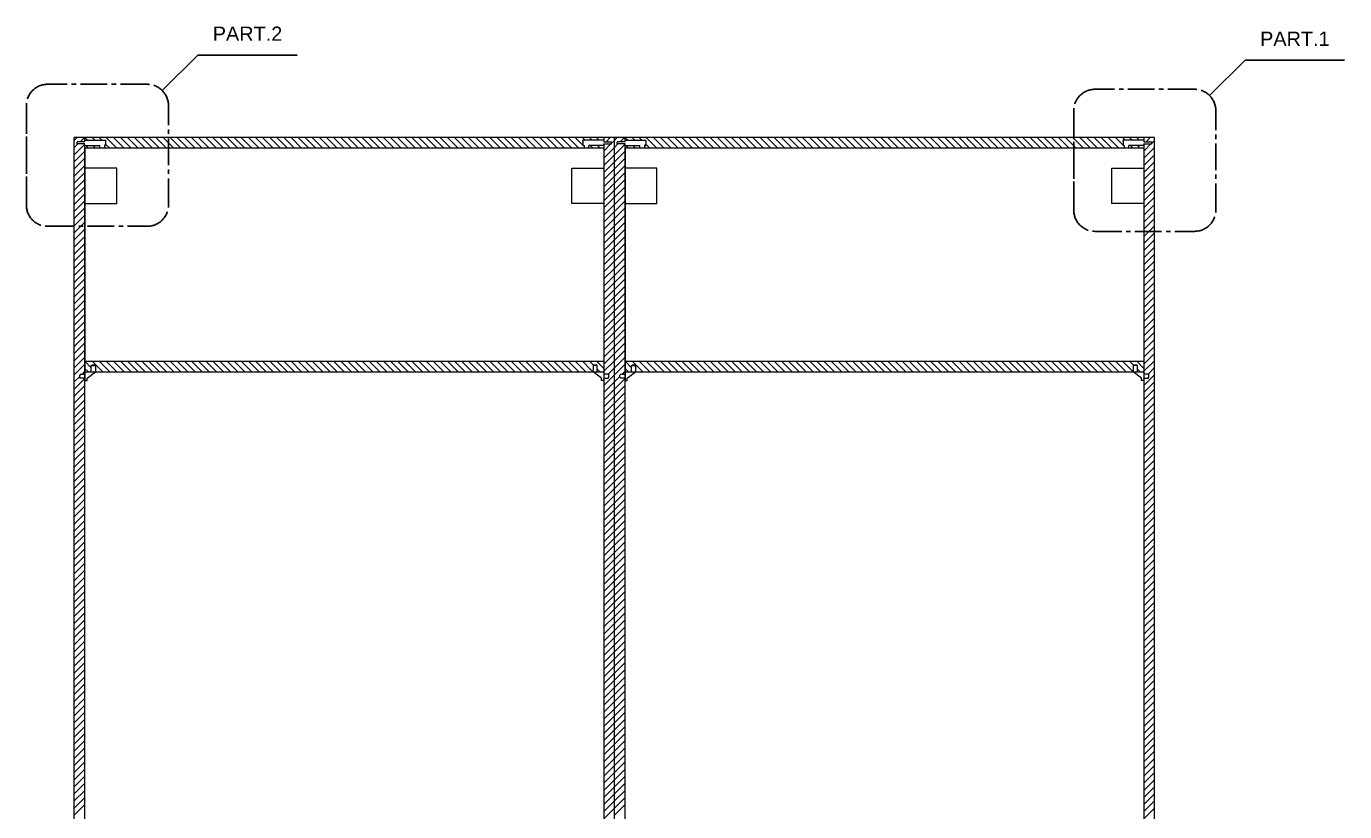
# Model space of a CAD drawing. Header units: millimetres. Extents: x 1628 to 5948, y -265 to 1722.
# Drawn here: x 2145.2 to 2330.7, y 1370.4 to 1481 of the extents above; entities that cross this region are included whole.
import ezdxf
from ezdxf.enums import TextEntityAlignment as Align

# ---------------------------------------------------------------- set-up
doc = ezdxf.new("R2010")
doc.units = ezdxf.units.MM
doc.linetypes.add('CENTER2', pattern=[1.125, 0.75, -0.125, 0.125, -0.125])
doc.layers.get('0').update_dxf_attribs({"color": 8})
doc.layers.add('A-SECT A-MCUT', color=7, linetype='Continuous', lineweight=35)
doc.layers.add('Campiture', color=1, linetype='Continuous')
doc.layers.add('Incastri', color=4, linetype='Continuous')
doc.styles.add('ARIAL', font='Arial.ttf')

msp = doc.modelspace()

# ---------------------------------------------------------------- linework, layer by layer
for p, q in [((2151.98, 1264.12), (2151.98, 1465.32)), ((2227.98, 1465.32), (2151.98, 1465.32)), ((2153.48, 1464.73), (2153.48, 1465.32)), ((2153.48, 1416.89), (2153.48, 1464.41)), ((2153.48, 1463.82), (2153.48, 1433.82)), ((2226.48, 1463.82), (2153.48, 1463.82)), ((2224.38, 1463.84), (2224.38, 1463.82)), ((2226.48, 1465.32), (2226.48, 1464.73)), ((2226.48, 1465.32), (2226.48, 1464.94)), ((2226.48, 1464.41), (2226.48, 1293.61)), ((2303.98, 1465.32), (2227.98, 1465.32)), ((2227.98, 1270.12), (2227.98, 1465.32)), ((2229.48, 1464.73), (2229.48, 1465.32)), ((2229.48, 1416.89), (2229.48, 1464.41)), ((2302.48, 1463.82), (2229.48, 1463.82)), ((2229.48, 1463.82), (2229.48, 1433.82)), ((2300.38, 1463.84), (2300.38, 1463.82)), ((2302.48, 1465.32), (2302.48, 1464.73)), ((2302.48, 1465.32), (2302.48, 1464.94)), ((2302.48, 1464.41), (2302.48, 1294.01)), ((2302.48, 1463.82), (2302.48, 1461.02)), ((2303.98, 1270.12), (2303.98, 1465.32)), ((2303.98, 1270.12), (2303.98, 1465.32)), ((2153.48, 1433.82), (2153.48, 1432.32)), ((2153.48, 1433.82), (2226.48, 1433.82)), ((2153.48, 1432.32), (2153.48, 1431.12)), ((2153.48, 1432.32), (2226.48, 1432.32)), ((2226.48, 1432.32), (2226.48, 1431.12)), ((2229.48, 1433.82), (2229.48, 1432.32)), ((2229.48, 1433.82), (2302.48, 1433.82)), ((2229.48, 1432.32), (2229.48, 1431.12)), ((2229.48, 1432.32), (2302.48, 1432.32)), ((2302.48, 1432.32), (2302.48, 1431.12)), ((2153.48, 1415.39), (2153.48, 1416.89)), ((2153.48, 1368.47), (2153.48, 1415.39)), ((2229.48, 1415.39), (2229.48, 1416.89)), ((2229.48, 1368.47), (2229.48, 1415.39))]:
    msp.add_line(p, q)
at = {"color": 175, "linetype": 'Continuous'}
for p, q in [((2156.22, 1464.14), (2156.28, 1464.2)), ((2226.48, 1464.4), (2226.49, 1464.41)), ((2302.48, 1464.4), (2302.49, 1464.41)), ((2224.98, 1432.32), (2224.6, 1432.7)), ((2226.4, 1432.32), (2226.48, 1432.4)), ((2300.98, 1432.32), (2300.6, 1432.7)), ((2302.4, 1432.32), (2302.48, 1432.4)), ((2226.48, 1431.4), (2226.5, 1431.42)), ((2302.48, 1431.4), (2302.5, 1431.42))]:
    msp.add_line(p, q, dxfattribs=at)
at = {"layer": 'A-SECT A-MCUT'}
for p, q in [((2169.36, 1476.94), (2164.36, 1471.94)), ((2169.36, 1476.94), (2183.36, 1476.94)), ((2316.74, 1476.23), (2311.74, 1471.23)), ((2316.74, 1476.23), (2330.74, 1476.23))]:
    msp.add_line(p, q, dxfattribs=at)
at = {"layer": 'A-SECT A-MCUT', "linetype": 'CENTER2', "ltscale": 5}
for points in [[(2145.24, 1455.82, 0.414214), (2148.24, 1452.82), (2162.24, 1452.82, 0.414214), (2165.24, 1455.82), (2165.24, 1469.82, 0.414214), (2162.24, 1472.82), (2148.24, 1472.82, 0.414214), (2145.24, 1469.82), (2145.24, 1455.82), (2145.24, 1469.82)], [(2292.62, 1455.11, 0.414214), (2295.62, 1452.11), (2309.62, 1452.11, 0.414214), (2312.62, 1455.11), (2312.62, 1469.11, 0.414214), (2309.62, 1472.11), (2295.62, 1472.11, 0.414214), (2292.62, 1469.11), (2292.62, 1455.11), (2292.62, 1469.11)]]:
    msp.add_lwpolyline(points, format="xyb", dxfattribs=at)
at = {"layer": 'Campiture', "linetype": 'Continuous'}
for p, q in [((2151.98, 1464.9), (2152.4, 1465.32)), ((2151.98, 1463.9), (2152.49, 1464.41)), ((2151.98, 1462.9), (2153.48, 1464.4)), ((2152.81, 1464.73), (2153.4, 1465.32)), ((2153.86, 1464.94), (2153.48, 1465.32)), ((2153.98, 1463.82), (2153.6, 1464.2)), ((2154.86, 1464.94), (2154.48, 1465.32)), ((2154.98, 1463.82), (2154.6, 1464.2)), ((2155.86, 1464.94), (2155.48, 1465.32)), ((2156.98, 1463.82), (2156.4, 1464.4)), ((2157.98, 1463.82), (2156.48, 1465.32)), ((2158.98, 1463.82), (2157.48, 1465.32)), ((2159.98, 1463.82), (2158.48, 1465.32)), ((2160.98, 1463.82), (2159.48, 1465.32)), ((2161.98, 1463.82), (2160.48, 1465.32)), ((2162.98, 1463.82), (2161.48, 1465.32)), ((2163.98, 1463.82), (2162.48, 1465.32)), ((2164.98, 1463.82), (2163.48, 1465.32)), ((2165.98, 1463.82), (2164.48, 1465.32)), ((2166.98, 1463.82), (2165.48, 1465.32)), ((2167.98, 1463.82), (2166.48, 1465.32)), ((2168.98, 1463.82), (2167.48, 1465.32)), ((2169.98, 1463.82), (2168.48, 1465.32)), ((2170.98, 1463.82), (2169.48, 1465.32)), ((2171.98, 1463.82), (2170.48, 1465.32)), ((2172.98, 1463.82), (2171.48, 1465.32)), ((2173.98, 1463.82), (2172.48, 1465.32)), ((2174.98, 1463.82), (2173.48, 1465.32)), ((2175.98, 1463.82), (2174.48, 1465.32)), ((2176.98, 1463.82), (2175.48, 1465.32)), ((2177.98, 1463.82), (2176.48, 1465.32)), ((2178.98, 1463.82), (2177.48, 1465.32)), ((2179.98, 1463.82), (2178.48, 1465.32)), ((2180.98, 1463.82), (2179.48, 1465.32)), ((2181.98, 1463.82), (2180.48, 1465.32)), ((2182.98, 1463.82), (2181.48, 1465.32)), ((2183.98, 1463.82), (2182.48, 1465.32)), ((2184.98, 1463.82), (2183.48, 1465.32)), ((2185.98, 1463.82), (2184.48, 1465.32)), ((2186.98, 1463.82), (2185.48, 1465.32)), ((2187.98, 1463.82), (2186.48, 1465.32)), ((2188.98, 1463.82), (2187.48, 1465.32)), ((2189.98, 1463.82), (2188.48, 1465.32)), ((2190.98, 1463.82), (2189.48, 1465.32)), ((2191.98, 1463.82), (2190.48, 1465.32)), ((2192.98, 1463.82), (2191.48, 1465.32)), ((2193.98, 1463.82), (2192.48, 1465.32)), ((2194.98, 1463.82), (2193.48, 1465.32)), ((2195.98, 1463.82), (2194.48, 1465.32)), ((2196.98, 1463.82), (2195.48, 1465.32)), ((2197.98, 1463.82), (2196.48, 1465.32)), ((2198.98, 1463.82), (2197.48, 1465.32)), ((2199.98, 1463.82), (2198.48, 1465.32)), ((2200.98, 1463.82), (2199.48, 1465.32)), ((2201.98, 1463.82), (2200.48, 1465.32)), ((2202.98, 1463.82), (2201.48, 1465.32)), ((2203.98, 1463.82), (2202.48, 1465.32)), ((2204.98, 1463.82), (2203.48, 1465.32)), ((2205.98, 1463.82), (2204.48, 1465.32)), ((2206.98, 1463.82), (2205.48, 1465.32)), ((2207.98, 1463.82), (2206.48, 1465.32)), ((2208.98, 1463.82), (2207.48, 1465.32)), ((2209.98, 1463.82), (2208.48, 1465.32)), ((2210.98, 1463.82), (2209.48, 1465.32)), ((2211.98, 1463.82), (2210.48, 1465.32)), ((2212.98, 1463.82), (2211.48, 1465.32)), ((2213.98, 1463.82), (2212.48, 1465.32)), ((2214.98, 1463.82), (2213.48, 1465.32)), ((2215.98, 1463.82), (2214.48, 1465.32)), ((2216.98, 1463.82), (2215.48, 1465.32)), ((2217.98, 1463.82), (2216.48, 1465.32)), ((2218.98, 1463.82), (2217.48, 1465.32)), ((2219.98, 1463.82), (2218.48, 1465.32)), ((2220.98, 1463.82), (2219.48, 1465.32)), ((2221.98, 1463.82), (2220.48, 1465.32)), ((2222.98, 1463.82), (2221.48, 1465.32)), ((2223.56, 1464.24), (2222.48, 1465.32)), ((2223.86, 1464.94), (2223.48, 1465.32)), ((2224.86, 1464.94), (2224.48, 1465.32)), ((2224.98, 1463.82), (2224.6, 1464.2)), ((2225.86, 1464.94), (2225.48, 1465.32)), ((2225.98, 1463.82), (2225.6, 1464.2)), ((2226.48, 1463.4), (2227.49, 1464.41)), ((2226.48, 1462.4), (2227.98, 1463.9)), ((2226.81, 1464.73), (2227.4, 1465.32)), ((2227.6, 1464.51), (2227.98, 1464.9)), ((2227.98, 1464.9), (2228.4, 1465.32)), ((2227.98, 1463.9), (2228.49, 1464.41)), ((2227.98, 1462.9), (2229.48, 1464.4)), ((2228.81, 1464.73), (2229.4, 1465.32)), ((2229.86, 1464.94), (2229.48, 1465.32)), ((2229.98, 1463.82), (2229.6, 1464.2)), ((2230.86, 1464.94), (2230.48, 1465.32)), ((2230.98, 1463.82), (2230.6, 1464.2)), ((2231.86, 1464.94), (2231.48, 1465.32)), ((2232.98, 1463.82), (2232.4, 1464.4)), ((2233.98, 1463.82), (2232.48, 1465.32)), ((2234.98, 1463.82), (2233.48, 1465.32)), ((2235.98, 1463.82), (2234.48, 1465.32)), ((2236.98, 1463.82), (2235.48, 1465.32)), ((2237.98, 1463.82), (2236.48, 1465.32)), ((2238.98, 1463.82), (2237.48, 1465.32)), ((2239.98, 1463.82), (2238.48, 1465.32)), ((2240.98, 1463.82), (2239.48, 1465.32)), ((2241.98, 1463.82), (2240.48, 1465.32)), ((2242.98, 1463.82), (2241.48, 1465.32)), ((2243.98, 1463.82), (2242.48, 1465.32)), ((2244.98, 1463.82), (2243.48, 1465.32)), ((2245.98, 1463.82), (2244.48, 1465.32)), ((2246.98, 1463.82), (2245.48, 1465.32)), ((2247.98, 1463.82), (2246.48, 1465.32)), ((2248.98, 1463.82), (2247.48, 1465.32)), ((2249.98, 1463.82), (2248.48, 1465.32)), ((2250.98, 1463.82), (2249.48, 1465.32)), ((2251.98, 1463.82), (2250.48, 1465.32)), ((2252.98, 1463.82), (2251.48, 1465.32)), ((2253.98, 1463.82), (2252.48, 1465.32)), ((2254.98, 1463.82), (2253.48, 1465.32)), ((2255.98, 1463.82), (2254.48, 1465.32)), ((2256.98, 1463.82), (2255.48, 1465.32)), ((2257.98, 1463.82), (2256.48, 1465.32)), ((2258.98, 1463.82), (2257.48, 1465.32)), ((2259.98, 1463.82), (2258.48, 1465.32)), ((2260.98, 1463.82), (2259.48, 1465.32)), ((2261.98, 1463.82), (2260.48, 1465.32)), ((2262.98, 1463.82), (2261.48, 1465.32)), ((2263.98, 1463.82), (2262.48, 1465.32)), ((2264.98, 1463.82), (2263.48, 1465.32)), ((2265.98, 1463.82), (2264.48, 1465.32)), ((2266.98, 1463.82), (2265.48, 1465.32)), ((2267.98, 1463.82), (2266.48, 1465.32)), ((2268.98, 1463.82), (2267.48, 1465.32)), ((2269.98, 1463.82), (2268.48, 1465.32)), ((2270.98, 1463.82), (2269.48, 1465.32)), ((2271.98, 1463.82), (2270.48, 1465.32)), ((2272.98, 1463.82), (2271.48, 1465.32)), ((2273.98, 1463.82), (2272.48, 1465.32)), ((2274.98, 1463.82), (2273.48, 1465.32)), ((2275.98, 1463.82), (2274.48, 1465.32)), ((2276.98, 1463.82), (2275.48, 1465.32)), ((2277.98, 1463.82), (2276.48, 1465.32)), ((2278.98, 1463.82), (2277.48, 1465.32)), ((2279.98, 1463.82), (2278.48, 1465.32)), ((2280.98, 1463.82), (2279.48, 1465.32)), ((2281.98, 1463.82), (2280.48, 1465.32)), ((2282.98, 1463.82), (2281.48, 1465.32)), ((2283.98, 1463.82), (2282.48, 1465.32)), ((2284.98, 1463.82), (2283.48, 1465.32)), ((2285.98, 1463.82), (2284.48, 1465.32)), ((2286.98, 1463.82), (2285.48, 1465.32)), ((2287.98, 1463.82), (2286.48, 1465.32)), ((2288.98, 1463.82), (2287.48, 1465.32)), ((2289.98, 1463.82), (2288.48, 1465.32)), ((2290.98, 1463.82), (2289.48, 1465.32)), ((2291.98, 1463.82), (2290.48, 1465.32)), ((2292.98, 1463.82), (2291.48, 1465.32)), ((2293.98, 1463.82), (2292.48, 1465.32)), ((2294.98, 1463.82), (2293.48, 1465.32)), ((2295.98, 1463.82), (2294.48, 1465.32)), ((2296.98, 1463.82), (2295.48, 1465.32)), ((2297.98, 1463.82), (2296.48, 1465.32)), ((2298.98, 1463.82), (2297.48, 1465.32)), ((2299.56, 1464.24), (2298.48, 1465.32)), ((2299.86, 1464.94), (2299.48, 1465.32)), ((2300.86, 1464.94), (2300.48, 1465.32)), ((2300.98, 1463.82), (2300.6, 1464.2)), ((2301.86, 1464.94), (2301.48, 1465.32)), ((2301.98, 1463.82), (2301.6, 1464.2)), ((2302.48, 1463.4), (2303.49, 1464.41)), ((2302.48, 1462.4), (2303.98, 1463.9)), ((2302.81, 1464.73), (2303.4, 1465.32)), ((2303.6, 1464.51), (2303.98, 1464.9)), ((2151.98, 1461.9), (2153.48, 1463.4)), ((2151.98, 1460.9), (2153.48, 1462.4)), ((2226.48, 1461.4), (2227.98, 1462.9)), ((2226.48, 1460.4), (2227.98, 1461.9)), ((2227.98, 1461.9), (2229.48, 1463.4)), ((2227.98, 1460.9), (2229.48, 1462.4)), ((2302.48, 1461.4), (2303.98, 1462.9)), ((2302.48, 1460.4), (2303.98, 1461.9)), ((2151.98, 1459.9), (2153.48, 1461.4)), ((2151.98, 1458.9), (2153.48, 1460.4)), ((2226.48, 1459.4), (2227.98, 1460.9)), ((2227.98, 1459.9), (2229.48, 1461.4)), ((2227.98, 1458.9), (2229.48, 1460.4)), ((2302.48, 1459.4), (2303.98, 1460.9)), ((2151.98, 1457.9), (2153.48, 1459.4)), ((2151.98, 1456.9), (2153.48, 1458.4)), ((2226.48, 1458.4), (2227.98, 1459.9)), ((2226.48, 1457.4), (2227.98, 1458.9)), ((2227.98, 1457.9), (2229.48, 1459.4)), ((2227.98, 1456.9), (2229.48, 1458.4)), ((2302.48, 1458.4), (2303.98, 1459.9)), ((2302.48, 1457.4), (2303.98, 1458.9)), ((2151.98, 1455.9), (2153.48, 1457.4)), ((2151.98, 1454.9), (2153.48, 1456.4)), ((2226.48, 1456.4), (2227.98, 1457.9)), ((2226.48, 1455.4), (2227.98, 1456.9)), ((2227.98, 1455.9), (2229.48, 1457.4)), ((2227.98, 1454.9), (2229.48, 1456.4)), ((2302.48, 1456.4), (2303.98, 1457.9)), ((2302.48, 1455.4), (2303.98, 1456.9)), ((2151.98, 1453.9), (2153.48, 1455.4)), ((2151.98, 1452.9), (2153.48, 1454.4)), ((2226.48, 1454.4), (2227.98, 1455.9)), ((2226.48, 1453.4), (2227.98, 1454.9)), ((2227.98, 1453.9), (2229.48, 1455.4)), ((2227.98, 1452.9), (2229.48, 1454.4)), ((2302.48, 1454.4), (2303.98, 1455.9)), ((2302.48, 1453.4), (2303.98, 1454.9)), ((2151.98, 1451.9), (2153.48, 1453.4)), ((2226.48, 1452.4), (2227.98, 1453.9)), ((2226.48, 1451.4), (2227.98, 1452.9)), ((2227.98, 1451.9), (2229.48, 1453.4)), ((2302.48, 1452.4), (2303.98, 1453.9)), ((2302.48, 1451.4), (2303.98, 1452.9)), ((2151.98, 1450.9), (2153.48, 1452.4)), ((2151.98, 1449.9), (2153.48, 1451.4)), ((2226.48, 1450.4), (2227.98, 1451.9)), ((2226.48, 1449.4), (2227.98, 1450.9)), ((2227.98, 1450.9), (2229.48, 1452.4)), ((2227.98, 1449.9), (2229.48, 1451.4)), ((2302.48, 1450.4), (2303.98, 1451.9)), ((2302.48, 1449.4), (2303.98, 1450.9)), ((2151.98, 1448.9), (2153.48, 1450.4)), ((2151.98, 1447.9), (2153.48, 1449.4)), ((2226.48, 1448.4), (2227.98, 1449.9)), ((2226.48, 1447.4), (2227.98, 1448.9)), ((2227.98, 1448.9), (2229.48, 1450.4)), ((2227.98, 1447.9), (2229.48, 1449.4)), ((2302.48, 1448.4), (2303.98, 1449.9)), ((2302.48, 1447.4), (2303.98, 1448.9)), ((2151.98, 1446.9), (2153.48, 1448.4)), ((2151.98, 1445.9), (2153.48, 1447.4)), ((2226.48, 1446.4), (2227.98, 1447.9)), ((2227.98, 1446.9), (2229.48, 1448.4)), ((2227.98, 1445.9), (2229.48, 1447.4)), ((2302.48, 1446.4), (2303.98, 1447.9)), ((2151.98, 1444.9), (2153.48, 1446.4)), ((2151.98, 1443.9), (2153.48, 1445.4)), ((2226.48, 1445.4), (2227.98, 1446.9)), ((2226.48, 1444.4), (2227.98, 1445.9)), ((2227.98, 1444.9), (2229.48, 1446.4)), ((2227.98, 1443.9), (2229.48, 1445.4)), ((2302.48, 1445.4), (2303.98, 1446.9)), ((2302.48, 1444.4), (2303.98, 1445.9)), ((2151.98, 1442.9), (2153.48, 1444.4)), ((2151.98, 1441.9), (2153.48, 1443.4)), ((2226.48, 1443.4), (2227.98, 1444.9)), ((2226.48, 1442.4), (2227.98, 1443.9)), ((2227.98, 1442.9), (2229.48, 1444.4)), ((2227.98, 1441.9), (2229.48, 1443.4)), ((2302.48, 1443.4), (2303.98, 1444.9)), ((2302.48, 1442.4), (2303.98, 1443.9)), ((2151.98, 1440.9), (2153.48, 1442.4)), ((2151.98, 1439.9), (2153.48, 1441.4)), ((2226.48, 1441.4), (2227.98, 1442.9)), ((2226.48, 1440.4), (2227.98, 1441.9)), ((2227.98, 1440.9), (2229.48, 1442.4)), ((2227.98, 1439.9), (2229.48, 1441.4)), ((2302.48, 1441.4), (2303.98, 1442.9)), ((2302.48, 1440.4), (2303.98, 1441.9)), ((2151.98, 1438.9), (2153.48, 1440.4)), ((2226.48, 1439.4), (2227.98, 1440.9)), ((2226.48, 1438.4), (2227.98, 1439.9)), ((2227.98, 1438.9), (2229.48, 1440.4)), ((2302.48, 1439.4), (2303.98, 1440.9)), ((2302.48, 1438.4), (2303.98, 1439.9)), ((2151.98, 1437.9), (2153.48, 1439.4)), ((2151.98, 1436.9), (2153.48, 1438.4)), ((2226.48, 1437.4), (2227.98, 1438.9)), ((2226.48, 1436.4), (2227.98, 1437.9)), ((2227.98, 1437.9), (2229.48, 1439.4)), ((2227.98, 1436.9), (2229.48, 1438.4)), ((2302.48, 1437.4), (2303.98, 1438.9)), ((2302.48, 1436.4), (2303.98, 1437.9)), ((2151.98, 1435.9), (2153.48, 1437.4)), ((2151.98, 1434.9), (2153.48, 1436.4)), ((2226.48, 1435.4), (2227.98, 1436.9)), ((2226.48, 1434.4), (2227.98, 1435.9)), ((2227.98, 1435.9), (2229.48, 1437.4)), ((2227.98, 1434.9), (2229.48, 1436.4)), ((2302.48, 1435.4), (2303.98, 1436.9)), ((2302.48, 1434.4), (2303.98, 1435.9)), ((2151.98, 1433.9), (2153.48, 1435.4)), ((2151.98, 1432.9), (2153.48, 1434.4)), ((2226.48, 1433.4), (2227.98, 1434.9)), ((2227.98, 1433.9), (2229.48, 1435.4)), ((2227.98, 1432.9), (2229.48, 1434.4)), ((2302.48, 1433.4), (2303.98, 1434.9)), ((2151.98, 1431.9), (2153.48, 1433.4)), ((2153.1, 1432.02), (2153.48, 1432.4)), ((2154.38, 1432.88), (2153.48, 1433.82)), ((2153.98, 1432.32), (2153.48, 1432.82)), ((2155.98, 1432.32), (2154.48, 1433.82)), ((2156.32, 1432.98), (2155.48, 1433.82)), ((2156.98, 1432.32), (2156.32, 1432.98)), ((2157.98, 1432.32), (2156.48, 1433.82)), ((2158.98, 1432.32), (2157.48, 1433.82)), ((2159.98, 1432.32), (2158.48, 1433.82)), ((2160.98, 1432.32), (2159.48, 1433.82)), ((2161.98, 1432.32), (2160.48, 1433.82)), ((2162.98, 1432.32), (2161.48, 1433.82)), ((2163.98, 1432.32), (2162.48, 1433.82)), ((2164.98, 1432.32), (2163.48, 1433.82)), ((2165.98, 1432.32), (2164.48, 1433.82)), ((2166.98, 1432.32), (2165.48, 1433.82)), ((2167.98, 1432.32), (2166.48, 1433.82)), ((2168.98, 1432.32), (2167.48, 1433.82)), ((2169.98, 1432.32), (2168.48, 1433.82)), ((2170.98, 1432.32), (2169.48, 1433.82)), ((2171.98, 1432.32), (2170.48, 1433.82)), ((2172.98, 1432.32), (2171.48, 1433.82)), ((2173.98, 1432.32), (2172.48, 1433.82)), ((2174.98, 1432.32), (2173.48, 1433.82)), ((2175.98, 1432.32), (2174.48, 1433.82)), ((2176.98, 1432.32), (2175.48, 1433.82)), ((2177.98, 1432.32), (2176.48, 1433.82)), ((2178.98, 1432.32), (2177.48, 1433.82)), ((2179.98, 1432.32), (2178.48, 1433.82)), ((2180.98, 1432.32), (2179.48, 1433.82)), ((2181.98, 1432.32), (2180.48, 1433.82)), ((2182.98, 1432.32), (2181.48, 1433.82)), ((2183.98, 1432.32), (2182.48, 1433.82)), ((2184.98, 1432.32), (2183.48, 1433.82)), ((2185.98, 1432.32), (2184.48, 1433.82)), ((2186.98, 1432.32), (2185.48, 1433.82)), ((2187.98, 1432.32), (2186.48, 1433.82)), ((2188.98, 1432.32), (2187.48, 1433.82)), ((2189.98, 1432.32), (2188.48, 1433.82)), ((2190.98, 1432.32), (2189.48, 1433.82)), ((2191.98, 1432.32), (2190.48, 1433.82)), ((2192.98, 1432.32), (2191.48, 1433.82)), ((2193.98, 1432.32), (2192.48, 1433.82)), ((2194.98, 1432.32), (2193.48, 1433.82)), ((2195.98, 1432.32), (2194.48, 1433.82)), ((2196.98, 1432.32), (2195.48, 1433.82)), ((2197.98, 1432.32), (2196.48, 1433.82)), ((2198.98, 1432.32), (2197.48, 1433.82)), ((2199.98, 1432.32), (2198.48, 1433.82)), ((2200.98, 1432.32), (2199.48, 1433.82)), ((2201.98, 1432.32), (2200.48, 1433.82)), ((2202.98, 1432.32), (2201.48, 1433.82)), ((2203.98, 1432.32), (2202.48, 1433.82)), ((2204.98, 1432.32), (2203.48, 1433.82)), ((2205.98, 1432.32), (2204.48, 1433.82)), ((2206.98, 1432.32), (2205.48, 1433.82)), ((2207.98, 1432.32), (2206.48, 1433.82)), ((2208.98, 1432.32), (2207.48, 1433.82)), ((2209.98, 1432.32), (2208.48, 1433.82)), ((2210.98, 1432.32), (2209.48, 1433.82)), ((2211.98, 1432.32), (2210.48, 1433.82)), ((2212.98, 1432.32), (2211.48, 1433.82)), ((2213.98, 1432.32), (2212.48, 1433.82)), ((2214.98, 1432.32), (2213.48, 1433.82)), ((2215.98, 1432.32), (2214.48, 1433.82)), ((2216.98, 1432.32), (2215.48, 1433.82)), ((2217.98, 1432.32), (2216.48, 1433.82)), ((2218.98, 1432.32), (2217.48, 1433.82)), ((2219.98, 1432.32), (2218.48, 1433.82)), ((2220.98, 1432.32), (2219.48, 1433.82)), ((2221.98, 1432.32), (2220.48, 1433.82)), ((2222.98, 1432.32), (2221.48, 1433.82)), ((2223.98, 1432.32), (2222.48, 1433.82)), ((2224.6, 1432.7), (2223.48, 1433.82)), ((2225.04, 1433.26), (2224.48, 1433.82)), ((2226.48, 1432.82), (2225.48, 1433.82)), ((2225.98, 1432.32), (2225.58, 1432.72)), ((2226.48, 1432.4), (2227.98, 1433.9)), ((2227.1, 1432.02), (2227.98, 1432.9)), ((2227.98, 1431.9), (2229.48, 1433.4)), ((2229.1, 1432.02), (2229.48, 1432.4)), ((2230.38, 1432.88), (2229.48, 1433.82)), ((2229.98, 1432.32), (2229.48, 1432.82)), ((2231.98, 1432.32), (2230.48, 1433.82)), ((2232.32, 1432.98), (2231.48, 1433.82)), ((2232.98, 1432.32), (2232.32, 1432.98)), ((2233.98, 1432.32), (2232.48, 1433.82)), ((2234.98, 1432.32), (2233.48, 1433.82)), ((2235.98, 1432.32), (2234.48, 1433.82)), ((2236.98, 1432.32), (2235.48, 1433.82)), ((2237.98, 1432.32), (2236.48, 1433.82)), ((2238.98, 1432.32), (2237.48, 1433.82)), ((2239.98, 1432.32), (2238.48, 1433.82)), ((2240.98, 1432.32), (2239.48, 1433.82)), ((2241.98, 1432.32), (2240.48, 1433.82)), ((2242.98, 1432.32), (2241.48, 1433.82)), ((2243.98, 1432.32), (2242.48, 1433.82)), ((2244.98, 1432.32), (2243.48, 1433.82)), ((2245.98, 1432.32), (2244.48, 1433.82)), ((2246.98, 1432.32), (2245.48, 1433.82)), ((2247.98, 1432.32), (2246.48, 1433.82)), ((2248.98, 1432.32), (2247.48, 1433.82)), ((2249.98, 1432.32), (2248.48, 1433.82)), ((2250.98, 1432.32), (2249.48, 1433.82)), ((2251.98, 1432.32), (2250.48, 1433.82)), ((2252.98, 1432.32), (2251.48, 1433.82)), ((2253.98, 1432.32), (2252.48, 1433.82)), ((2254.98, 1432.32), (2253.48, 1433.82)), ((2255.98, 1432.32), (2254.48, 1433.82)), ((2256.98, 1432.32), (2255.48, 1433.82)), ((2257.98, 1432.32), (2256.48, 1433.82)), ((2258.98, 1432.32), (2257.48, 1433.82)), ((2259.98, 1432.32), (2258.48, 1433.82)), ((2260.98, 1432.32), (2259.48, 1433.82)), ((2261.98, 1432.32), (2260.48, 1433.82)), ((2262.98, 1432.32), (2261.48, 1433.82)), ((2263.98, 1432.32), (2262.48, 1433.82)), ((2264.98, 1432.32), (2263.48, 1433.82)), ((2265.98, 1432.32), (2264.48, 1433.82)), ((2266.98, 1432.32), (2265.48, 1433.82)), ((2267.98, 1432.32), (2266.48, 1433.82)), ((2268.98, 1432.32), (2267.48, 1433.82)), ((2269.98, 1432.32), (2268.48, 1433.82)), ((2270.98, 1432.32), (2269.48, 1433.82)), ((2271.98, 1432.32), (2270.48, 1433.82)), ((2272.98, 1432.32), (2271.48, 1433.82)), ((2273.98, 1432.32), (2272.48, 1433.82)), ((2274.98, 1432.32), (2273.48, 1433.82)), ((2275.98, 1432.32), (2274.48, 1433.82)), ((2276.98, 1432.32), (2275.48, 1433.82)), ((2277.98, 1432.32), (2276.48, 1433.82)), ((2278.98, 1432.32), (2277.48, 1433.82)), ((2279.98, 1432.32), (2278.48, 1433.82)), ((2280.98, 1432.32), (2279.48, 1433.82)), ((2281.98, 1432.32), (2280.48, 1433.82)), ((2282.98, 1432.32), (2281.48, 1433.82)), ((2283.98, 1432.32), (2282.48, 1433.82)), ((2284.98, 1432.32), (2283.48, 1433.82)), ((2285.98, 1432.32), (2284.48, 1433.82)), ((2286.98, 1432.32), (2285.48, 1433.82)), ((2287.98, 1432.32), (2286.48, 1433.82)), ((2288.98, 1432.32), (2287.48, 1433.82)), ((2289.98, 1432.32), (2288.48, 1433.82)), ((2290.98, 1432.32), (2289.48, 1433.82)), ((2291.98, 1432.32), (2290.48, 1433.82)), ((2292.98, 1432.32), (2291.48, 1433.82)), ((2293.98, 1432.32), (2292.48, 1433.82)), ((2294.98, 1432.32), (2293.48, 1433.82)), ((2295.98, 1432.32), (2294.48, 1433.82)), ((2296.98, 1432.32), (2295.48, 1433.82)), ((2297.98, 1432.32), (2296.48, 1433.82)), ((2298.98, 1432.32), (2297.48, 1433.82)), ((2299.98, 1432.32), (2298.48, 1433.82)), ((2300.6, 1432.7), (2299.48, 1433.82)), ((2301.04, 1433.26), (2300.48, 1433.82)), ((2302.48, 1432.82), (2301.48, 1433.82)), ((2301.98, 1432.32), (2301.58, 1432.72)), ((2302.48, 1432.4), (2303.98, 1433.9)), ((2303.09, 1432.02), (2304, 1432.95)), ((2151.98, 1430.9), (2152.77, 1431.69)), ((2151.98, 1429.9), (2153.48, 1431.4)), ((2151.98, 1428.9), (2153.48, 1430.4)), ((2226.48, 1430.4), (2227.98, 1431.9)), ((2226.48, 1429.4), (2227.98, 1430.9)), ((2227.98, 1430.9), (2228.77, 1431.69)), ((2227.98, 1429.9), (2229.48, 1431.4)), ((2227.98, 1428.9), (2229.48, 1430.4)), ((2302.48, 1430.4), (2303.98, 1431.9)), ((2302.48, 1429.4), (2303.98, 1430.9)), ((2151.98, 1427.9), (2153.48, 1429.4)), ((2151.98, 1426.9), (2153.48, 1428.4)), ((2226.48, 1428.4), (2227.98, 1429.9)), ((2226.48, 1427.4), (2227.98, 1428.9)), ((2227.98, 1427.9), (2229.48, 1429.4)), ((2227.98, 1426.9), (2229.48, 1428.4)), ((2302.48, 1428.4), (2303.98, 1429.9)), ((2302.48, 1427.4), (2303.98, 1428.9)), ((2151.98, 1425.9), (2153.48, 1427.4)), ((2226.48, 1426.4), (2227.98, 1427.9)), ((2226.48, 1425.4), (2227.98, 1426.9)), ((2227.98, 1425.9), (2229.48, 1427.4)), ((2302.48, 1426.4), (2303.98, 1427.9)), ((2302.48, 1425.4), (2303.98, 1426.9)), ((2151.98, 1424.9), (2153.48, 1426.4)), ((2151.98, 1423.9), (2153.48, 1425.4)), ((2226.48, 1424.4), (2227.98, 1425.9)), ((2226.48, 1423.4), (2227.98, 1424.9)), ((2227.98, 1424.9), (2229.48, 1426.4)), ((2227.98, 1423.9), (2229.48, 1425.4)), ((2302.48, 1424.4), (2303.98, 1425.9)), ((2302.48, 1423.4), (2303.98, 1424.9)), ((2151.98, 1422.9), (2153.48, 1424.4)), ((2151.98, 1421.9), (2153.48, 1423.4)), ((2226.48, 1422.4), (2227.98, 1423.9)), ((2226.48, 1421.4), (2227.98, 1422.9)), ((2227.98, 1422.9), (2229.48, 1424.4)), ((2227.98, 1421.9), (2229.48, 1423.4)), ((2302.48, 1422.4), (2303.98, 1423.9)), ((2302.48, 1421.4), (2303.98, 1422.9)), ((2151.98, 1420.9), (2153.48, 1422.4)), ((2151.98, 1419.9), (2153.48, 1421.4)), ((2226.48, 1420.4), (2227.98, 1421.9)), ((2227.98, 1420.9), (2229.48, 1422.4)), ((2227.98, 1419.9), (2229.48, 1421.4)), ((2302.48, 1420.4), (2303.98, 1421.9)), ((2151.98, 1418.9), (2153.48, 1420.4)), ((2151.98, 1417.9), (2153.48, 1419.4)), ((2226.48, 1419.4), (2227.98, 1420.9)), ((2226.48, 1418.4), (2227.98, 1419.9)), ((2227.98, 1418.9), (2229.48, 1420.4)), ((2227.98, 1417.9), (2229.48, 1419.4)), ((2302.48, 1419.4), (2303.98, 1420.9)), ((2302.48, 1418.4), (2303.98, 1419.9)), ((2151.98, 1416.9), (2153.48, 1418.4)), ((2151.98, 1415.9), (2153.48, 1417.4)), ((2226.48, 1417.4), (2227.98, 1418.9)), ((2226.48, 1416.4), (2227.98, 1417.9)), ((2227.98, 1416.9), (2229.48, 1418.4)), ((2227.98, 1415.9), (2229.48, 1417.4)), ((2302.48, 1417.4), (2303.98, 1418.9)), ((2302.48, 1416.4), (2303.98, 1417.9)), ((2151.98, 1414.9), (2153.48, 1416.4)), ((2151.98, 1413.9), (2153.48, 1415.4)), ((2226.48, 1415.4), (2227.98, 1416.9)), ((2226.48, 1414.4), (2227.98, 1415.9)), ((2227.98, 1414.9), (2229.48, 1416.4)), ((2227.98, 1413.9), (2229.48, 1415.4)), ((2302.48, 1415.4), (2303.98, 1416.9)), ((2302.48, 1414.4), (2303.98, 1415.9)), ((2151.98, 1412.9), (2153.48, 1414.4)), ((2226.48, 1413.4), (2227.98, 1414.9)), ((2226.48, 1412.4), (2227.98, 1413.9)), ((2227.98, 1412.9), (2229.48, 1414.4)), ((2302.48, 1413.4), (2303.98, 1414.9)), ((2302.48, 1412.4), (2303.98, 1413.9)), ((2151.98, 1411.9), (2153.48, 1413.4)), ((2151.98, 1410.9), (2153.48, 1412.4)), ((2226.48, 1411.4), (2227.98, 1412.9)), ((2226.48, 1410.4), (2227.98, 1411.9)), ((2227.98, 1411.9), (2229.48, 1413.4)), ((2227.98, 1410.9), (2229.48, 1412.4)), ((2302.48, 1411.4), (2303.98, 1412.9)), ((2302.48, 1410.4), (2303.98, 1411.9)), ((2151.98, 1409.9), (2153.48, 1411.4)), ((2151.98, 1408.9), (2153.48, 1410.4)), ((2226.48, 1409.4), (2227.98, 1410.9)), ((2226.48, 1408.4), (2227.98, 1409.9)), ((2227.98, 1409.9), (2229.48, 1411.4)), ((2227.98, 1408.9), (2229.48, 1410.4)), ((2302.48, 1409.4), (2303.98, 1410.9)), ((2302.48, 1408.4), (2303.98, 1409.9)), ((2151.98, 1407.9), (2153.48, 1409.4)), ((2151.98, 1406.9), (2153.48, 1408.4)), ((2226.48, 1407.4), (2227.98, 1408.9)), ((2227.98, 1407.9), (2229.48, 1409.4)), ((2227.98, 1406.9), (2229.48, 1408.4)), ((2302.48, 1407.4), (2303.98, 1408.9)), ((2151.98, 1405.9), (2153.48, 1407.4)), ((2151.98, 1404.9), (2153.48, 1406.4)), ((2226.48, 1406.4), (2227.98, 1407.9)), ((2226.48, 1405.4), (2227.98, 1406.9)), ((2227.98, 1405.9), (2229.48, 1407.4)), ((2227.98, 1404.9), (2229.48, 1406.4)), ((2302.48, 1406.4), (2303.98, 1407.9)), ((2302.48, 1405.4), (2303.98, 1406.9)), ((2151.98, 1403.9), (2153.48, 1405.4)), ((2151.98, 1402.9), (2153.48, 1404.4)), ((2226.48, 1404.4), (2227.98, 1405.9)), ((2226.48, 1403.4), (2227.98, 1404.9)), ((2227.98, 1403.9), (2229.48, 1405.4)), ((2227.98, 1402.9), (2229.48, 1404.4)), ((2302.48, 1404.4), (2303.98, 1405.9)), ((2302.48, 1403.4), (2303.98, 1404.9)), ((2151.98, 1401.9), (2153.48, 1403.4)), ((2226.48, 1402.4), (2227.98, 1403.9)), ((2226.48, 1401.4), (2227.98, 1402.9)), ((2227.98, 1401.9), (2229.48, 1403.4)), ((2302.48, 1402.4), (2303.98, 1403.9)), ((2302.48, 1401.4), (2303.98, 1402.9)), ((2151.98, 1400.9), (2153.48, 1402.4)), ((2151.98, 1399.9), (2153.48, 1401.4)), ((2226.48, 1400.4), (2227.98, 1401.9)), ((2226.48, 1399.4), (2227.98, 1400.9)), ((2227.98, 1400.9), (2229.48, 1402.4)), ((2227.98, 1399.9), (2229.48, 1401.4)), ((2302.48, 1400.4), (2303.98, 1401.9)), ((2302.48, 1399.4), (2303.98, 1400.9)), ((2151.98, 1398.9), (2153.48, 1400.4)), ((2151.98, 1397.9), (2153.48, 1399.4)), ((2226.48, 1398.4), (2227.98, 1399.9)), ((2226.48, 1397.4), (2227.98, 1398.9)), ((2227.98, 1398.9), (2229.48, 1400.4)), ((2227.98, 1397.9), (2229.48, 1399.4)), ((2302.48, 1398.4), (2303.98, 1399.9)), ((2302.48, 1397.4), (2303.98, 1398.9)), ((2151.98, 1396.9), (2153.48, 1398.4)), ((2151.98, 1395.9), (2153.48, 1397.4)), ((2226.48, 1396.4), (2227.98, 1397.9)), ((2226.48, 1395.4), (2227.98, 1396.9)), ((2227.98, 1396.9), (2229.48, 1398.4)), ((2227.98, 1395.9), (2229.48, 1397.4)), ((2302.48, 1396.4), (2303.98, 1397.9)), ((2302.48, 1395.4), (2303.98, 1396.9)), ((2151.98, 1394.9), (2153.48, 1396.4)), ((2151.98, 1393.9), (2153.48, 1395.4)), ((2226.48, 1394.4), (2227.98, 1395.9)), ((2227.98, 1394.9), (2229.48, 1396.4)), ((2227.98, 1393.9), (2229.48, 1395.4)), ((2302.48, 1394.4), (2303.98, 1395.9)), ((2151.98, 1392.9), (2153.48, 1394.4)), ((2151.98, 1391.9), (2153.48, 1393.4)), ((2226.48, 1393.4), (2227.98, 1394.9)), ((2226.48, 1392.4), (2227.98, 1393.9)), ((2227.98, 1392.9), (2229.48, 1394.4)), ((2227.98, 1391.9), (2229.48, 1393.4)), ((2302.48, 1393.4), (2303.98, 1394.9)), ((2302.48, 1392.4), (2303.98, 1393.9)), ((2151.98, 1390.9), (2153.48, 1392.4)), ((2151.98, 1389.9), (2153.48, 1391.4)), ((2226.48, 1391.4), (2227.98, 1392.9)), ((2226.48, 1390.4), (2227.98, 1391.9)), ((2227.98, 1390.9), (2229.48, 1392.4)), ((2227.98, 1389.9), (2229.48, 1391.4)), ((2302.48, 1391.4), (2303.98, 1392.9)), ((2302.48, 1390.4), (2303.98, 1391.9)), ((2151.98, 1388.9), (2153.48, 1390.4)), ((2226.48, 1389.4), (2227.98, 1390.9)), ((2226.48, 1388.4), (2227.98, 1389.9)), ((2227.98, 1388.9), (2229.48, 1390.4)), ((2302.48, 1389.4), (2303.98, 1390.9)), ((2302.48, 1388.4), (2303.98, 1389.9)), ((2151.98, 1387.9), (2153.48, 1389.4)), ((2151.98, 1386.9), (2153.48, 1388.4)), ((2226.48, 1387.4), (2227.98, 1388.9)), ((2226.48, 1386.4), (2227.98, 1387.9)), ((2227.98, 1387.9), (2229.48, 1389.4)), ((2227.98, 1386.9), (2229.48, 1388.4)), ((2302.48, 1387.4), (2303.98, 1388.9)), ((2302.48, 1386.4), (2303.98, 1387.9)), ((2151.98, 1385.9), (2153.48, 1387.4)), ((2151.98, 1384.9), (2153.48, 1386.4)), ((2226.48, 1385.4), (2227.98, 1386.9)), ((2226.48, 1384.4), (2227.98, 1385.9)), ((2227.98, 1385.9), (2229.48, 1387.4)), ((2227.98, 1384.9), (2229.48, 1386.4)), ((2302.48, 1385.4), (2303.98, 1386.9)), ((2302.48, 1384.4), (2303.98, 1385.9)), ((2151.98, 1383.9), (2153.48, 1385.4)), ((2151.98, 1382.9), (2153.48, 1384.4)), ((2226.48, 1383.4), (2227.98, 1384.9)), ((2226.48, 1382.4), (2227.98, 1383.9)), ((2227.98, 1383.9), (2229.48, 1385.4)), ((2227.98, 1382.9), (2229.48, 1384.4)), ((2302.48, 1383.4), (2303.98, 1384.9)), ((2302.48, 1382.4), (2303.98, 1383.9)), ((2151.98, 1381.9), (2153.48, 1383.4)), ((2151.98, 1380.9), (2153.48, 1382.4)), ((2226.48, 1381.4), (2227.98, 1382.9)), ((2227.98, 1381.9), (2229.48, 1383.4)), ((2227.98, 1380.9), (2229.48, 1382.4)), ((2302.48, 1381.4), (2303.98, 1382.9)), ((2151.98, 1379.9), (2153.48, 1381.4)), ((2151.98, 1378.9), (2153.48, 1380.4)), ((2226.48, 1380.4), (2227.98, 1381.9)), ((2226.48, 1379.4), (2227.98, 1380.9)), ((2227.98, 1379.9), (2229.48, 1381.4)), ((2227.98, 1378.9), (2229.48, 1380.4)), ((2302.48, 1380.4), (2303.98, 1381.9)), ((2302.48, 1379.4), (2303.98, 1380.9)), ((2151.98, 1377.9), (2153.48, 1379.4)), ((2151.98, 1376.9), (2153.48, 1378.4)), ((2226.48, 1378.4), (2227.98, 1379.9)), ((2226.48, 1377.4), (2227.98, 1378.9)), ((2227.98, 1377.9), (2229.48, 1379.4)), ((2227.98, 1376.9), (2229.48, 1378.4)), ((2302.48, 1378.4), (2303.98, 1379.9)), ((2302.48, 1377.4), (2303.98, 1378.9)), ((2151.98, 1375.9), (2153.48, 1377.4)), ((2226.48, 1376.4), (2227.98, 1377.9)), ((2226.48, 1375.4), (2227.98, 1376.9)), ((2227.98, 1375.9), (2229.48, 1377.4)), ((2302.48, 1376.4), (2303.98, 1377.9)), ((2302.48, 1375.4), (2303.98, 1376.9)), ((2151.98, 1374.9), (2153.48, 1376.4)), ((2151.98, 1373.9), (2153.48, 1375.4)), ((2226.48, 1374.4), (2227.98, 1375.9)), ((2226.48, 1373.4), (2227.98, 1374.9)), ((2227.98, 1374.9), (2229.48, 1376.4)), ((2227.98, 1373.9), (2229.48, 1375.4)), ((2302.48, 1374.4), (2303.98, 1375.9)), ((2302.48, 1373.4), (2303.98, 1374.9)), ((2151.98, 1372.9), (2153.48, 1374.4)), ((2151.98, 1371.9), (2153.48, 1373.4)), ((2226.48, 1372.4), (2227.98, 1373.9)), ((2226.48, 1371.4), (2227.98, 1372.9)), ((2227.98, 1372.9), (2229.48, 1374.4)), ((2227.98, 1371.9), (2229.48, 1373.4)), ((2302.48, 1372.4), (2303.98, 1373.9)), ((2302.48, 1371.4), (2303.98, 1372.9)), ((2151.98, 1370.9), (2153.48, 1372.4)), ((2151.98, 1369.9), (2153.48, 1371.4)), ((2226.48, 1370.4), (2227.98, 1371.9)), ((2226.48, 1369.4), (2227.98, 1370.9)), ((2227.98, 1370.9), (2229.48, 1372.4)), ((2227.98, 1369.9), (2229.48, 1371.4)), ((2302.48, 1370.4), (2303.98, 1371.9)), ((2302.48, 1369.4), (2303.98, 1370.9))]:
    msp.add_line(p, q, dxfattribs=at)
at = {"layer": 'Campiture'}
for p, q in [((2226.48, 1463.82), (2226.48, 1461.02)), ((2227.98, 1270.12), (2227.98, 1465.32)), ((2152.87, 1432.02), (2152.77, 1431.85)), ((2152.77, 1431.59), (2152.77, 1431.85)), ((2152.87, 1431.42), (2152.77, 1431.59)), ((2152.87, 1432.02), (2153.48, 1432.02)), ((2153.48, 1431.42), (2152.87, 1431.42))]:
    msp.add_line(p, q, dxfattribs=at)
at = {"layer": 'Incastri'}
for p, q in [((2152.41, 1464.73), (2152.37, 1464.65)), ((2152.37, 1464.49), (2152.37, 1464.65)), ((2152.41, 1464.41), (2152.37, 1464.49)), ((2153.48, 1464.73), (2152.41, 1464.73)), ((2153.48, 1464.41), (2152.41, 1464.41)), ((2153.48, 1464.94), (2156.4, 1464.94)), ((2153.48, 1464.94), (2156.4, 1464.94)), ((2153.48, 1464.2), (2155.58, 1464.2)), ((2155.58, 1463.82), (2155.58, 1464.2)), ((2156.31, 1464.2), (2156.22, 1464.2)), ((2156.22, 1464.2), (2156.22, 1463.82)), ((2156.31, 1464.2), (2156.4, 1464.2)), ((2156.4, 1464.94), (2156.4, 1464.32)), ((2156.4, 1464.2), (2156.4, 1464.32)), ((2226.48, 1464.94), (2223.56, 1464.94)), ((2223.56, 1464.82), (2223.56, 1464.94)), ((2223.56, 1464.82), (2223.56, 1464.32)), ((2223.56, 1464.2), (2223.56, 1464.32)), ((2223.66, 1464.2), (2223.56, 1464.2)), ((2223.66, 1464.2), (2223.74, 1464.2)), ((2223.74, 1464.2), (2223.74, 1463.82)), ((2226.48, 1464.2), (2224.38, 1464.2)), ((2224.38, 1463.84), (2224.38, 1464.2)), ((2226.48, 1464.73), (2227.55, 1464.73)), ((2226.48, 1464.41), (2227.55, 1464.41)), ((2227.55, 1464.73), (2227.6, 1464.65)), ((2227.55, 1464.41), (2227.6, 1464.49)), ((2227.6, 1464.49), (2227.6, 1464.65)), ((2228.41, 1464.73), (2228.37, 1464.65)), ((2228.37, 1464.49), (2228.37, 1464.65)), ((2228.41, 1464.41), (2228.37, 1464.49)), ((2229.48, 1464.73), (2228.41, 1464.73)), ((2229.48, 1464.41), (2228.41, 1464.41)), ((2229.48, 1464.94), (2232.4, 1464.94)), ((2229.48, 1464.94), (2232.4, 1464.94)), ((2229.48, 1464.2), (2231.58, 1464.2)), ((2231.58, 1463.82), (2231.58, 1464.2)), ((2232.31, 1464.2), (2232.22, 1464.2)), ((2232.22, 1464.2), (2232.22, 1463.82)), ((2232.31, 1464.2), (2232.4, 1464.2)), ((2232.4, 1464.82), (2232.4, 1464.94)), ((2232.4, 1464.82), (2232.4, 1464.32)), ((2232.4, 1464.2), (2232.4, 1464.32)), ((2302.48, 1464.94), (2299.56, 1464.94)), ((2299.56, 1464.82), (2299.56, 1464.94)), ((2299.56, 1464.82), (2299.56, 1464.32)), ((2299.56, 1464.2), (2299.56, 1464.32)), ((2299.66, 1464.2), (2299.56, 1464.2)), ((2299.66, 1464.2), (2299.74, 1464.2)), ((2299.74, 1464.2), (2299.74, 1463.82)), ((2302.48, 1464.2), (2300.38, 1464.2)), ((2300.38, 1463.84), (2300.38, 1464.2)), ((2302.48, 1464.73), (2303.55, 1464.73)), ((2302.48, 1464.41), (2303.55, 1464.41)), ((2303.55, 1464.73), (2303.6, 1464.65)), ((2303.55, 1464.41), (2303.6, 1464.49)), ((2303.6, 1464.49), (2303.6, 1464.65)), ((2157.98, 1461.02), (2153.48, 1461.02)), ((2157.98, 1456.02), (2157.98, 1461.02)), ((2221.98, 1456.02), (2221.98, 1461.02)), ((2221.98, 1461.02), (2226.48, 1461.02)), ((2233.98, 1461.02), (2229.48, 1461.02)), ((2233.98, 1456.02), (2233.98, 1461.02)), ((2297.98, 1456.02), (2297.98, 1461.02)), ((2297.98, 1461.02), (2302.48, 1461.02)), ((2153.48, 1456.02), (2157.98, 1456.02)), ((2225.98, 1456.02), (2221.98, 1456.02)), ((2226.28, 1456.02), (2225.98, 1456.02)), ((2226.48, 1456.02), (2226.28, 1456.02)), ((2229.48, 1456.02), (2229.68, 1456.02)), ((2229.68, 1456.02), (2229.98, 1456.02)), ((2229.98, 1456.02), (2233.98, 1456.02)), ((2301.98, 1456.02), (2297.98, 1456.02)), ((2302.48, 1456.02), (2301.98, 1456.02)), ((2153.78, 1431.42), (2154.98, 1432.32)), ((2154.38, 1433.22), (2154.55, 1433.32)), ((2154.38, 1432.32), (2154.38, 1433.22)), ((2154.38, 1433.22), (2154.98, 1433.22)), ((2154.55, 1433.32), (2154.81, 1433.32)), ((2154.98, 1433.22), (2154.81, 1433.32)), ((2154.98, 1433.22), (2154.98, 1432.32)), ((2224.98, 1433.22), (2225.15, 1433.32)), ((2225.58, 1433.22), (2224.98, 1433.22)), ((2224.98, 1433.22), (2224.98, 1432.32)), ((2226.18, 1431.42), (2224.98, 1432.32)), ((2225.15, 1433.32), (2225.41, 1433.32)), ((2225.58, 1433.22), (2225.41, 1433.32)), ((2225.58, 1432.32), (2225.58, 1433.22)), ((2229.78, 1431.42), (2230.98, 1432.32)), ((2230.38, 1433.22), (2230.55, 1433.32)), ((2230.38, 1432.32), (2230.38, 1433.22)), ((2230.38, 1433.22), (2230.98, 1433.22)), ((2230.55, 1433.32), (2230.81, 1433.32)), ((2230.98, 1433.22), (2230.81, 1433.32)), ((2230.98, 1433.22), (2230.98, 1432.32)), ((2300.98, 1433.22), (2301.15, 1433.32)), ((2301.58, 1433.22), (2300.98, 1433.22)), ((2300.98, 1433.22), (2300.98, 1432.32)), ((2302.18, 1431.42), (2300.98, 1432.32)), ((2301.15, 1433.32), (2301.41, 1433.32)), ((2301.58, 1433.22), (2301.41, 1433.32)), ((2301.58, 1432.32), (2301.58, 1433.22)), ((2153.48, 1431.12), (2153.78, 1431.12)), ((2153.78, 1431.12), (2153.78, 1431.42)), ((2226.18, 1431.12), (2226.18, 1431.42)), ((2226.48, 1431.12), (2226.18, 1431.12)), ((2227.09, 1432.02), (2226.48, 1432.02)), ((2226.48, 1431.42), (2227.09, 1431.42)), ((2227.09, 1432.02), (2227.19, 1431.85)), ((2227.09, 1431.42), (2227.19, 1431.59)), ((2227.19, 1431.59), (2227.19, 1431.85)), ((2228.87, 1432.02), (2228.77, 1431.85)), ((2228.77, 1431.59), (2228.77, 1431.85)), ((2228.77, 1431.59), (2228.77, 1431.85)), ((2228.87, 1431.42), (2228.77, 1431.59)), ((2228.87, 1432.02), (2229.48, 1432.02)), ((2229.48, 1431.42), (2228.87, 1431.42)), ((2229.48, 1431.12), (2229.78, 1431.12)), ((2229.78, 1431.12), (2229.78, 1431.42)), ((2302.18, 1431.12), (2302.18, 1431.42)), ((2302.48, 1431.12), (2302.18, 1431.12)), ((2303.09, 1432.02), (2302.48, 1432.02)), ((2302.48, 1431.42), (2303.09, 1431.42)), ((2303.09, 1432.02), (2303.19, 1431.85)), ((2303.09, 1431.42), (2303.19, 1431.59)), ((2303.19, 1431.59), (2303.19, 1431.85))]:
    msp.add_line(p, q, dxfattribs=at)

# ---------------------------------------------------------------- texts
at = {"style": 'ARIAL'}
for tag, p in [('PART.2', (2176.36, 1480.94)), ('PART.1', (2323.74, 1480.23))]:
    msp.add_attdef(tag, text='1', height=2, dxfattribs=at).set_placement(p, align=Align.TOP_CENTER)

doc.saveas('drawing.dxf')
